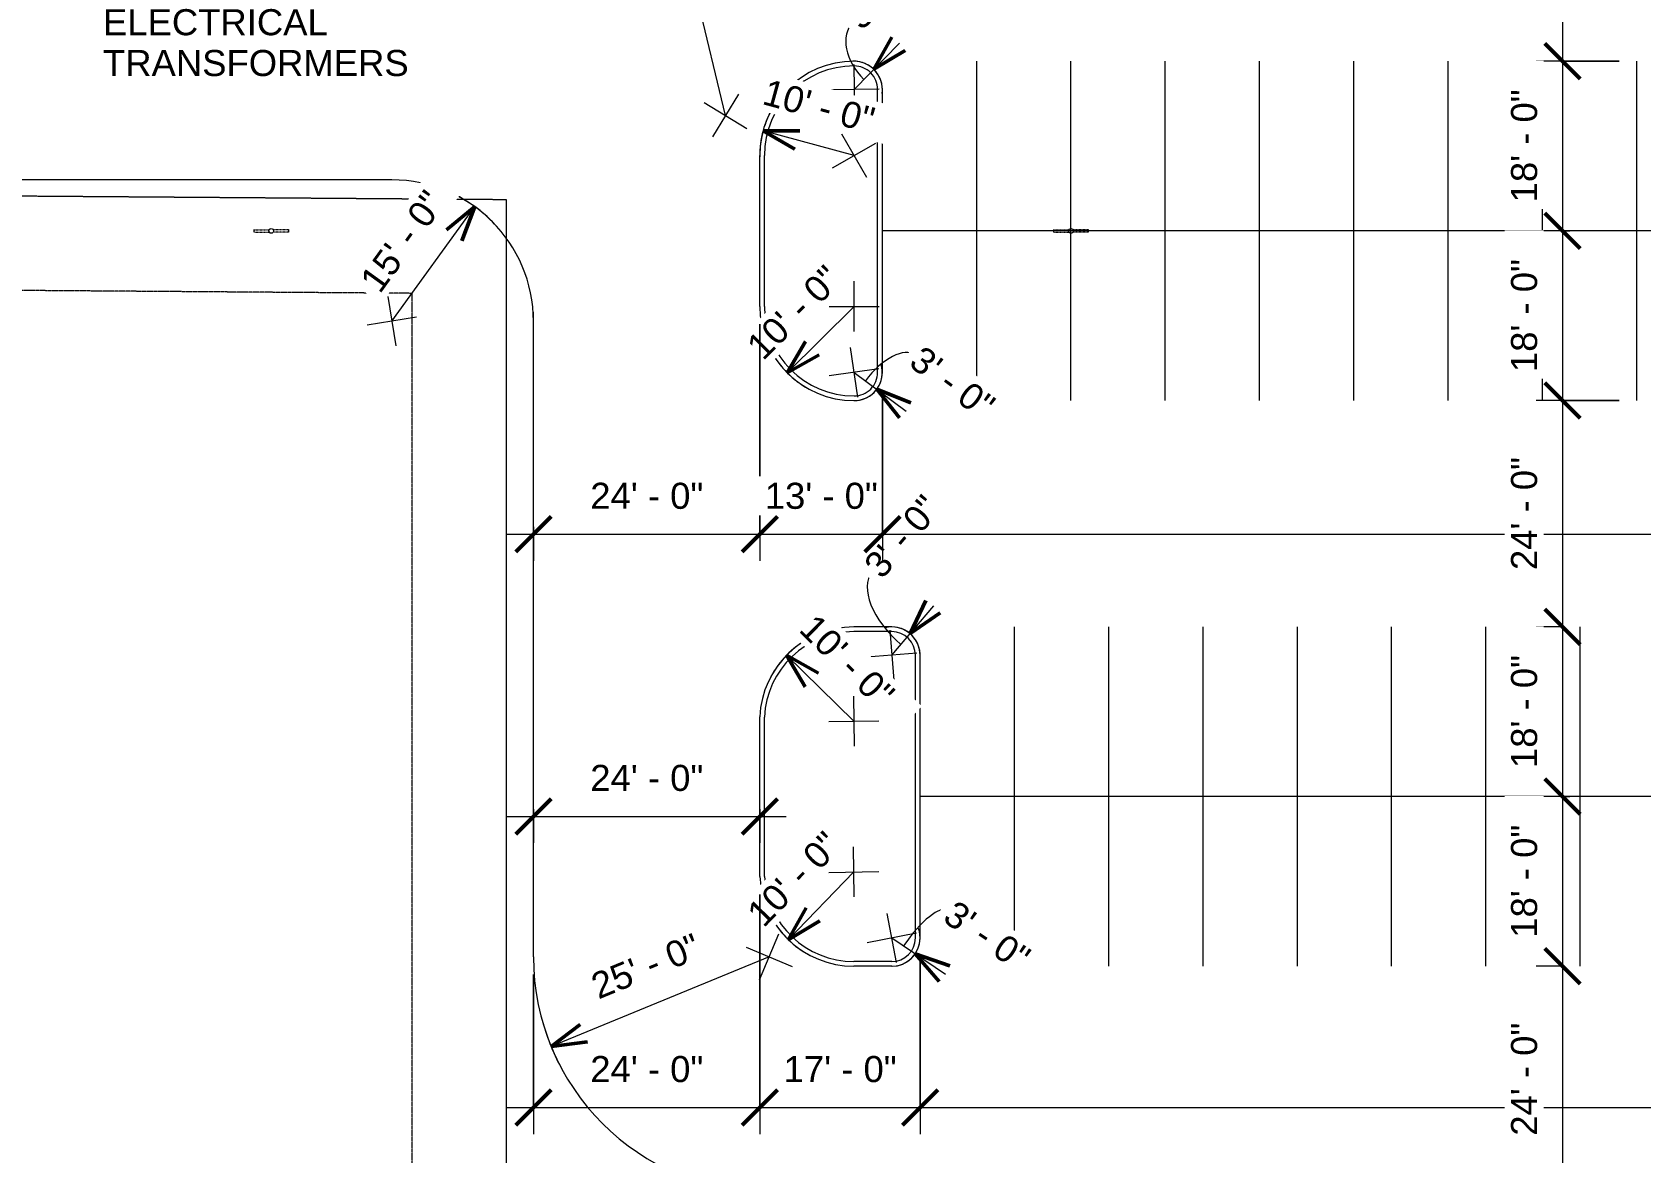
# Model space of a CAD drawing. Header units: inches. Extents: x 1 to 127281, y -26064 to 104775.
# Drawn here: x 22869 to 24916, y -24630 to -23203 of the extents above; entities that cross this region are included whole.
import ezdxf

# ---------------------------------------------------------------- set-up
doc = ezdxf.new("R2010")
doc.units = ezdxf.units.IN
doc.header["$MEASUREMENT"] = 0
for name, pattern in [('Center 1_4_', [0.53125, 0.25, -0.09375, 0.09375, -0.09375]), ('Dash', [0.25, 0.125, -0.125]), ('Hidden', [0.28125, 0.1875, -0.09375])]:
    doc.linetypes.add(name, pattern=pattern)
for name, color, linetype, lineweight in [('A-ANNO-DIMS', 211, 'Continuous', 9), ('A-ANNO-DIMS-360', 211, 'Continuous', 9), ('A-PROP-SBCK', 71, 'Hidden', 15), ('E-LITE-EQPM', 33, 'Continuous', 9), ('E-LITE-EQPM-HDLN', 30, 'Dash', 9), ('EOP-PR', 4, 'Continuous', 9), ('G-ANNO-TEXT', 231, 'Continuous', 9), ('PAINT', 190, 'Continuous', 9), ('PROP', 3, 'Center 1_4_', 9)]:
    doc.layers.add(name, color=color, linetype=linetype, lineweight=lineweight)
doc.styles.add('Arial_1', font='arial.ttf', dxfattribs={"height": 33.194237})
doc.styles.add('Arial_2', font='arial.ttf', dxfattribs={"height": 44.258982})
doc.dimstyles.new('Arrow_-_3_32__Arial', dxfattribs={"dimscale": 12, "dimtxt": 33.75, "dimasz": 3.75, "dimexe": 2.8125, "dimexo": 0, "dimgap": 1.875, "dimtad": 1, "dimjust": 3, "dimdec": 5, "dimrnd": 0.03125, "dimzin": 1, "dimdsep": 46, "dimlunit": 4, "dimtxsty": 'Arial_1', "dimblk1": 'OPEN30', "dimblk2": 'OPEN30', "dimsah": 1, "dimcen": 0.09, "dimazin": 0, "dimtfac": 1, "dimtdec": 4, "dimtix": 1, "dimtmove": 0, "dimatfit": 2, "dimfxl": 1, "dimtvp": 1, "dimtfill": 1, "dimfrac": 2, "dimtolj": 1, "dimtzin": 0, "dimarcsym": 2})
doc.dimstyles.new('Arrow_-_3_32__Arial_1', dxfattribs={"dimscale": 12, "dimtxt": 33.75, "dimasz": 3.75, "dimexe": 2.8125, "dimexo": 0, "dimgap": 1.875, "dimtad": 1, "dimjust": 3, "dimdec": 5, "dimrnd": 0.03125, "dimzin": 1, "dimdsep": 46, "dimlunit": 4, "dimtxsty": 'Arial_1', "dimblk1": 'OPEN30', "dimblk2": 'OPEN30', "dimsah": 1, "dimcen": 0.09, "dimazin": 0, "dimtfac": 1, "dimtdec": 4, "dimtix": 1, "dimtmove": 0, "dimatfit": 2, "dimfxl": 1, "dimtvp": 1, "dimtfill": 1, "dimfrac": 2, "dimtolj": 1, "dimtzin": 0, "dimarcsym": 2})
doc.dimstyles.new('Linear_-_3_32__Arial_1', dxfattribs={"dimscale": 12, "dimtxt": 33.75, "dimasz": 3.75, "dimexe": 2.8125, "dimexo": 1.875, "dimgap": 1.875, "dimtad": 1, "dimrnd": 0.25, "dimzin": 1, "dimdsep": 46, "dimlunit": 4, "dimtxsty": 'Arial_1', "dimblk1": 'OBLIQUE', "dimblk2": 'OBLIQUE', "dimsah": 1, "dimcen": 0.09, "dimdle": 2.8125, "dimazin": 0, "dimtfac": 1, "dimtdec": 4, "dimtix": 1, "dimtmove": 0, "dimatfit": 3, "dimfxl": 1, "dimtvp": 1, "dimtfill": 1, "dimfrac": 2, "dimtolj": 1, "dimtzin": 0, "dimarcsym": 2})

# ---------------------------------------------------------------- blocks, each defined once
blk = doc.blocks.new('Lighting-Street_Cooper_Navion-Lumark_4-6-LED-Squares - The Caretaker LED-964008-Site Plan - Phase 1')
at = {"layer": 'E-LITE-EQPM'}
blk.add_line((-1.7, -10.7), (1.6, -10.7), dxfattribs=at)
blk.add_circle((0, -32.4), 3, dxfattribs=at)
at = {"layer": 'E-LITE-EQPM-HDLN'}
for p, q in [((-1.5, -10.7), (-1.5, -29.9)), ((1.5, -10.7), (1.5, -29.9))]:
    blk.add_line(p, q, dxfattribs=at)
blk = doc.blocks.new('DIMBLOCK11-Site Plan - Phase 1')
at = {"layer": 'A-ANNO-DIMS-360'}
for p, q in [((23919.1, -23667.6), (23909.9, -23604.6)), ((23946, -23631.5), (23883, -23640.7)), ((23914.5, -23636.1), (23980.7, -23685.4))]:
    blk.add_line(p, q, dxfattribs=at)
at = {"layer": 'A-ANNO-DIMS-360', "lineweight": 50}
for q in [(23986.7, -23674.8), (23972.3, -23694.1)]:
    blk.add_line((23943.4, -23657.6), q, dxfattribs=at)
at = {"layer": 'A-ANNO-DIMS-360'}
blk.add_arc((23914.5, -23636.1), 36, 269.5831, 17.0127, dxfattribs=at)
blk.add_ellipse((23953.9, -23665.4), major_axis=(38.3, 51.3), ratio=0.486651, start_param=0, end_param=1.570796, dxfattribs=at)
at = {"layer": 'A-ANNO-DIMS-360', "color": 0, "insert": (24002.4, -23600.4), "char_height": 33.19, "width": 141.438, "attachment_point": 1, "rotation": 323.2979, "line_spacing_factor": 0.938532, "style": 'Arial_1', "bg_fill": 3, "box_fill_scale": 1.25, "bg_fill_color": 0, "bg_fill_transparency": 0}
blk.add_mtext('3\' - 0"', dxfattribs=at)
blk = doc.blocks.new('_Open30')
at = {"color": 0, "linetype": 'ByBlock', "lineweight": -2}
for p, q in [((-1, 0.268), (0, 0)), ((0, 0), (-1, -0.268)), ((0, 0), (-1, 0))]:
    blk.add_line(p, q, dxfattribs=at)
blk = doc.blocks.new('DIMBLOCK12-Site Plan - Phase 1')
at = {"layer": 'A-ANNO-DIMS-360'}
for p, q in [((23914.5, -23583.9), (23914.5, -23520.2)), ((23914.5, -23552.1), (23829.6, -23636.9)), ((23882.7, -23552.1), (23946.3, -23552.1))]:
    blk.add_line(p, q, dxfattribs=at)
at = {"layer": 'A-ANNO-DIMS-360', "lineweight": 50}
for q in [(23852.9, -23596.6), (23870, -23613.6)]:
    blk.add_line((23829.6, -23636.9), q, dxfattribs=at)
at = {"layer": 'A-ANNO-DIMS-360'}
blk.add_arc((23914.5, -23552.1), 120, 208.8694, 241.0983, dxfattribs=at)
at = {"layer": 'A-ANNO-DIMS-360', "color": 0, "insert": (23775.1, -23598.8), "char_height": 33.19, "width": 171.969, "attachment_point": 1, "rotation": 44.9839, "line_spacing_factor": 0.938532, "style": 'Arial_1', "bg_fill": 3, "box_fill_scale": 1.25, "bg_fill_color": 0, "bg_fill_transparency": 0}
blk.add_mtext('10\' - 0"', dxfattribs=at)
blk = doc.blocks.new('DIMBLOCK13-Site Plan - Phase 1')
at = {"layer": 'A-ANNO-DIMS-360', "lineweight": 50}
for q in [(23962.4, -23209.6), (23979.7, -23226.5)]:
    blk.add_line((23939.6, -23250.3), q, dxfattribs=at)
at = {"layer": 'A-ANNO-DIMS-360'}
for p, q in [((23914.5, -23276.1), (23972.2, -23216.9)), ((23914.1, -23244.3), (23914.9, -23307.9)), ((23946.3, -23275.7), (23882.7, -23276.5))]:
    blk.add_line(p, q, dxfattribs=at)
blk.add_arc((23914.5, -23276.1), 36, 352.0235, 99.453, dxfattribs=at)
blk.add_ellipse((23956.3, -23233.2), major_axis=(-43.5, 42.4), ratio=0.689507, start_param=0, end_param=1.570796, dxfattribs=at)
at = {"layer": 'A-ANNO-DIMS-360', "color": 0, "insert": (23900.6, -23178.9), "char_height": 33.19, "width": 141.438, "attachment_point": 1, "rotation": 45.7382, "line_spacing_factor": 0.938532, "style": 'Arial_1', "bg_fill": 3, "box_fill_scale": 1.25, "bg_fill_color": 0, "bg_fill_transparency": 0}
blk.add_mtext('3\' - 0"', dxfattribs=at)
blk = doc.blocks.new('DIMBLOCK14-Site Plan - Phase 1')
at = {"layer": 'A-ANNO-DIMS-360'}
for p, q in [((23914.5, -23360.1), (23798.7, -23328.5)), ((23898.7, -23332.4), (23930.3, -23387.7)), ((23886.9, -23375.9), (23942.1, -23344.3))]:
    blk.add_line(p, q, dxfattribs=at)
at = {"layer": 'A-ANNO-DIMS-360', "lineweight": 50}
for q in [(23845.3, -23328.7), (23839, -23352)]:
    blk.add_line((23798.7, -23328.5), q, dxfattribs=at)
at = {"layer": 'A-ANNO-DIMS-360'}
blk.add_arc((23914.5, -23360.1), 120, 148.6239, 180.8527, dxfattribs=at)
at = {"layer": 'A-ANNO-DIMS-360', "color": 0, "insert": (23804.8, -23262.2), "char_height": 33.19, "width": 171.969, "attachment_point": 1, "rotation": 344.7383, "line_spacing_factor": 0.938532, "style": 'Arial_1', "bg_fill": 3, "box_fill_scale": 1.25, "bg_fill_color": 0, "bg_fill_transparency": 0}
blk.add_mtext('10\' - 0"', dxfattribs=at)
blk = doc.blocks.new('DIMBLOCK15-Site Plan - Phase 1')
at = {"layer": 'A-ANNO-DIMS-360', "lineweight": 50}
for q in [(24005.7, -23926.5), (24024.1, -23942.1)]:
    blk.add_line((23985.8, -23968.6), q, dxfattribs=at)
at = {"layer": 'A-ANNO-DIMS-360'}
for p, q in [((23962.5, -23996.1), (24015.9, -23933.1)), ((23959.9, -23964.4), (23965.1, -24027.8)), ((23994.2, -23993.5), (23930.8, -23998.7))]:
    blk.add_line(p, q, dxfattribs=at)
blk.add_arc((23962.5, -23996.1), 36, 356.0191, 103.4487, dxfattribs=at)
blk.add_ellipse((24004.4, -23946.6), major_axis=(-66.6, 56.4), ratio=0.537061, start_param=0, end_param=1.570796, dxfattribs=at)
at = {"layer": 'A-ANNO-DIMS-360', "color": 0, "insert": (23924.8, -23879.1), "char_height": 33.19, "width": 141.438, "attachment_point": 1, "rotation": 49.7339, "line_spacing_factor": 0.938532, "style": 'Arial_1', "bg_fill": 3, "box_fill_scale": 1.25, "bg_fill_color": 0, "bg_fill_transparency": 0}
blk.add_mtext('3\' - 0"', dxfattribs=at)
blk = doc.blocks.new('DIMBLOCK16-Site Plan - Phase 1')
at = {"layer": 'A-ANNO-DIMS-360'}
for p, q in [((23914.4, -24080.1), (23828.6, -23996.2)), ((23914, -24048.3), (23914.8, -24111.9)), ((23882.6, -24080.5), (23946.2, -24079.7))]:
    blk.add_line(p, q, dxfattribs=at)
at = {"layer": 'A-ANNO-DIMS-360', "lineweight": 50}
for q in [(23869.2, -24019.1), (23852.3, -24036.3)]:
    blk.add_line((23828.6, -23996.2), q, dxfattribs=at)
at = {"layer": 'A-ANNO-DIMS-360'}
blk.add_arc((23914.4, -24080.1), 120, 119.5557, 151.7846, dxfattribs=at)
at = {"layer": 'A-ANNO-DIMS-360', "color": 0, "insert": (23866, -23941.2), "char_height": 33.19, "width": 171.969, "attachment_point": 1, "rotation": 315.6702, "line_spacing_factor": 0.938532, "style": 'Arial_1', "bg_fill": 3, "box_fill_scale": 1.25, "bg_fill_color": 0, "bg_fill_transparency": 0}
blk.add_mtext('10\' - 0"', dxfattribs=at)
blk = doc.blocks.new('DIMBLOCK17-Site Plan - Phase 1')
at = {"layer": 'A-ANNO-DIMS-360'}
for p, q in [((23914.8, -24303.8), (23913.9, -24240.2)), ((23914.4, -24272), (23830.8, -24358.2)), ((23882.6, -24272.5), (23946.2, -24271.6))]:
    blk.add_line(p, q, dxfattribs=at)
at = {"layer": 'A-ANNO-DIMS-360', "lineweight": 50}
for q in [(23853.5, -24317.5), (23870.8, -24334.3)]:
    blk.add_line((23830.8, -24358.2), q, dxfattribs=at)
at = {"layer": 'A-ANNO-DIMS-360'}
blk.add_arc((23914.4, -24272), 120, 209.7517, 241.9806, dxfattribs=at)
at = {"layer": 'A-ANNO-DIMS-360', "color": 0, "insert": (23775.6, -24320.9), "char_height": 33.19, "width": 171.969, "attachment_point": 1, "rotation": 45.8662, "line_spacing_factor": 0.938532, "style": 'Arial_1', "bg_fill": 3, "box_fill_scale": 1.25, "bg_fill_color": 0, "bg_fill_transparency": 0}
blk.add_mtext('10\' - 0"', dxfattribs=at)
blk = doc.blocks.new('DIMBLOCK18-Site Plan - Phase 1')
at = {"layer": 'A-ANNO-DIMS-360'}
for p, q in [((23968.6, -24387.3), (23956.5, -24324.8)), ((23993.8, -24350), (23931.3, -24362.1)), ((23962.5, -24356), (24030.9, -24402.3))]:
    blk.add_line(p, q, dxfattribs=at)
at = {"layer": 'A-ANNO-DIMS-360', "lineweight": 50}
for q in [(24036.4, -24391.4), (24022.9, -24411.4)]:
    blk.add_line((23992.3, -24376.2), q, dxfattribs=at)
at = {"layer": 'A-ANNO-DIMS-360'}
blk.add_arc((23962.5, -24356), 36, 272.2235, 19.6531, dxfattribs=at)
blk.add_ellipse((23995.7, -24378.5), major_axis=(39, 57.7), ratio=0.316105, start_param=0, end_param=1.570796, dxfattribs=at)
at = {"layer": 'A-ANNO-DIMS-360', "color": 0, "insert": (24044.3, -24306.5), "char_height": 33.19, "width": 141.438, "attachment_point": 1, "rotation": 325.9383, "line_spacing_factor": 0.938532, "style": 'Arial_1', "bg_fill": 3, "box_fill_scale": 1.25, "bg_fill_color": 0, "bg_fill_transparency": 0}
blk.add_mtext('3\' - 0"', dxfattribs=at)
blk = doc.blocks.new('DIMBLOCK19-Site Plan - Phase 1')
at = {"layer": 'A-ANNO-DIMS-360'}
for p, q in [((23794.5, -23574.6), (23794.5, -23875.9)), ((23794.5, -23842.2), (23794.5, -23574.6)), ((23472.8, -23842.2), (23794.5, -23842.2)), ((23506.5, -23832.8), (23506.5, -23875.9)), ((23506.5, -23842.2), (23506.5, -23832.8))]:
    blk.add_line(p, q, dxfattribs=at)
at = {"layer": 'A-ANNO-DIMS-360', "lineweight": 50}
for p, q in [((23506.5, -23842.2), (23529, -23819.7)), ((23794.5, -23842.2), (23817, -23819.7)), ((23506.5, -23842.2), (23484, -23864.7)), ((23794.5, -23842.2), (23772, -23864.7))]:
    blk.add_line(p, q, dxfattribs=at)
at = {"layer": 'A-ANNO-DIMS-360', "color": 0, "insert": (23578.9, -23776.6), "char_height": 33.19, "width": 171.969, "attachment_point": 1, "line_spacing_factor": 0.938532, "style": 'Arial_1', "bg_fill": 3, "box_fill_scale": 1.25, "bg_fill_color": 0, "bg_fill_transparency": 0}
blk.add_mtext('24\' - 0"', dxfattribs=at)
blk = doc.blocks.new('_Oblique')
at = {"color": 0, "linetype": 'ByBlock', "lineweight": -2}
blk.add_line((-0.5, -0.5), (0.5, 0.5), dxfattribs=at)
blk = doc.blocks.new('DIMBLOCK20-Site Plan - Phase 1')
at = {"layer": 'A-ANNO-DIMS-360'}
for p, q in [((23794.5, -23574.6), (23794.5, -23875.9)), ((23794.5, -23842.2), (23794.5, -23574.6)), ((23950.5, -23658.6), (23950.5, -23875.9)), ((23950.5, -23842.2), (23950.5, -23658.6)), ((23794.5, -23842.2), (23950.5, -23842.2))]:
    blk.add_line(p, q, dxfattribs=at)
at = {"layer": 'A-ANNO-DIMS-360', "lineweight": 50}
for p, q in [((23794.5, -23842.2), (23817, -23819.7)), ((23950.5, -23842.2), (23973, -23819.7)), ((23794.5, -23842.2), (23772, -23864.7)), ((23950.5, -23842.2), (23928, -23864.7))]:
    blk.add_line(p, q, dxfattribs=at)
at = {"layer": 'A-ANNO-DIMS-360', "color": 0, "insert": (23800.9, -23776.6), "char_height": 33.19, "width": 171.969, "attachment_point": 1, "line_spacing_factor": 0.938532, "style": 'Arial_1', "bg_fill": 3, "box_fill_scale": 1.25, "bg_fill_color": 0, "bg_fill_transparency": 0}
blk.add_mtext('13\' - 0"', dxfattribs=at)
blk = doc.blocks.new('DIMBLOCK21-Site Plan - Phase 1')
at = {"layer": 'A-ANNO-DIMS-360'}
for p, q in [((23950.5, -23658.6), (23950.5, -23875.9)), ((23950.5, -23842.2), (23950.5, -23658.6)), ((26182.5, -23658.6), (26182.5, -23875.9)), ((26182.5, -23842.2), (26182.5, -23658.6)), ((23950.5, -23842.2), (26182.5, -23842.2))]:
    blk.add_line(p, q, dxfattribs=at)
at = {"layer": 'A-ANNO-DIMS-360', "lineweight": 50}
for p, q in [((23950.5, -23842.2), (23973, -23819.7)), ((26182.5, -23842.2), (26205, -23819.7)), ((23950.5, -23842.2), (23928, -23864.7)), ((26182.5, -23842.2), (26160, -23864.7))]:
    blk.add_line(p, q, dxfattribs=at)
at = {"layer": 'A-ANNO-DIMS-360', "color": 0, "insert": (24982.1, -23776.6), "char_height": 33.19, "width": 202.5, "attachment_point": 1, "line_spacing_factor": 0.938532, "style": 'Arial_1', "bg_fill": 3, "box_fill_scale": 1.25, "bg_fill_color": 0, "bg_fill_transparency": 0}
blk.add_mtext('186\' - 0"', dxfattribs=at)
blk = doc.blocks.new('DIMBLOCK24-Site Plan - Phase 1')
at = {"layer": 'A-ANNO-DIMS-360'}
for p, q in [((23794.5, -24300.5), (23794.5, -24605.6)), ((23794.5, -24571.9), (23794.5, -24300.5)), ((23506.5, -24402.6), (23506.5, -24605.6)), ((23506.5, -24571.9), (23506.5, -24402.6)), ((23472.8, -24571.9), (23794.5, -24571.9))]:
    blk.add_line(p, q, dxfattribs=at)
at = {"layer": 'A-ANNO-DIMS-360', "lineweight": 50}
for p, q in [((23506.5, -24571.9), (23529, -24549.4)), ((23794.5, -24571.9), (23817, -24549.4)), ((23506.5, -24571.9), (23484, -24594.4)), ((23794.5, -24571.9), (23772, -24594.4))]:
    blk.add_line(p, q, dxfattribs=at)
at = {"layer": 'A-ANNO-DIMS-360', "color": 0, "insert": (23578.9, -24506.3), "char_height": 33.19, "width": 171.969, "attachment_point": 1, "line_spacing_factor": 0.938532, "style": 'Arial_1', "bg_fill": 3, "box_fill_scale": 1.25, "bg_fill_color": 0, "bg_fill_transparency": 0}
blk.add_mtext('24\' - 0"', dxfattribs=at)
blk = doc.blocks.new('DIMBLOCK25-Site Plan - Phase 1')
at = {"layer": 'A-ANNO-DIMS-360'}
for p, q in [((23794.5, -24300.5), (23794.5, -24605.6)), ((23794.5, -24571.9), (23794.5, -24300.5)), ((23998.5, -24378.6), (23998.5, -24605.6)), ((23998.5, -24571.9), (23998.5, -24378.6)), ((23794.5, -24571.9), (23998.5, -24571.9))]:
    blk.add_line(p, q, dxfattribs=at)
at = {"layer": 'A-ANNO-DIMS-360', "lineweight": 50}
for p, q in [((23794.5, -24571.9), (23817, -24549.4)), ((23998.5, -24571.9), (24021, -24549.4)), ((23794.5, -24571.9), (23772, -24594.4)), ((23998.5, -24571.9), (23976, -24594.4))]:
    blk.add_line(p, q, dxfattribs=at)
at = {"layer": 'A-ANNO-DIMS-360', "color": 0, "insert": (23824.9, -24506.3), "char_height": 33.19, "width": 171.969, "attachment_point": 1, "line_spacing_factor": 0.938532, "style": 'Arial_1', "bg_fill": 3, "box_fill_scale": 1.25, "bg_fill_color": 0, "bg_fill_transparency": 0}
blk.add_mtext('17\' - 0"', dxfattribs=at)
blk = doc.blocks.new('DIMBLOCK26-Site Plan - Phase 1')
at = {"layer": 'A-ANNO-DIMS-360'}
for p, q in [((23998.5, -24378.6), (23998.5, -24605.6)), ((23998.5, -24571.9), (23998.5, -24378.6)), ((26170.5, -24378.6), (26170.5, -24605.6)), ((26170.5, -24571.9), (26170.5, -24378.6)), ((23998.5, -24571.9), (26170.5, -24571.9))]:
    blk.add_line(p, q, dxfattribs=at)
at = {"layer": 'A-ANNO-DIMS-360', "lineweight": 50}
for p, q in [((23998.5, -24571.9), (24021, -24549.4)), ((26170.5, -24571.9), (26193, -24549.4)), ((23998.5, -24571.9), (23976, -24594.4)), ((26170.5, -24571.9), (26148, -24594.4))]:
    blk.add_line(p, q, dxfattribs=at)
at = {"layer": 'A-ANNO-DIMS-360', "color": 0, "insert": (25000.1, -24506.3), "char_height": 33.19, "width": 202.5, "attachment_point": 1, "line_spacing_factor": 0.938532, "style": 'Arial_1', "bg_fill": 3, "box_fill_scale": 1.25, "bg_fill_color": 0, "bg_fill_transparency": 0}
blk.add_mtext('181\' - 0"', dxfattribs=at)
blk = doc.blocks.new('DIMBLOCK29-Site Plan - Phase 1')
at = {"layer": 'A-ANNO-DIMS-360', "lineweight": 50}
for p, q in [((23506.5, -24201.3), (23529, -24178.8)), ((23794.5, -24201.3), (23817, -24178.8)), ((23506.5, -24201.3), (23484, -24223.8)), ((23794.5, -24201.3), (23772, -24223.8))]:
    blk.add_line(p, q, dxfattribs=at)
at = {"layer": 'A-ANNO-DIMS-360'}
for p, q in [((23506.5, -24192), (23506.5, -24235)), ((23506.5, -24201.3), (23506.5, -24192)), ((23794.5, -24192), (23794.5, -24235)), ((23794.5, -24201.3), (23794.5, -24192)), ((23472.8, -24201.3), (23828.3, -24201.3))]:
    blk.add_line(p, q, dxfattribs=at)
at = {"layer": 'A-ANNO-DIMS-360', "color": 0, "insert": (23578.9, -24135.7), "char_height": 33.19, "width": 171.969, "attachment_point": 1, "line_spacing_factor": 0.938532, "style": 'Arial_1', "bg_fill": 3, "box_fill_scale": 1.25, "bg_fill_color": 0, "bg_fill_transparency": 0}
blk.add_mtext('24\' - 0"', dxfattribs=at)
blk = doc.blocks.new('DIMBLOCK38-Site Plan - Phase 1')
at = {"layer": 'A-ANNO-DIMS-360'}
for p, q in [((23794.3, -24409.4), (23818.8, -24350.7)), ((23777.1, -24367.8), (23835.9, -24392.3)), ((23806.5, -24380.1), (23529.1, -24494.3))]:
    blk.add_line(p, q, dxfattribs=at)
at = {"layer": 'A-ANNO-DIMS-360', "lineweight": 50}
for q in [(23566.1, -24466), (23575.3, -24488.3)]:
    blk.add_line((23529.1, -24494.3), q, dxfattribs=at)
at = {"layer": 'A-ANNO-DIMS-360'}
blk.add_arc((23806.5, -24380.1), 300, 195.9299, 208.8215, dxfattribs=at)
at = {"layer": 'A-ANNO-DIMS-360', "color": 0, "insert": (23576.6, -24403.8), "char_height": 33.19, "width": 171.969, "attachment_point": 1, "rotation": 22.3757, "line_spacing_factor": 0.938532, "style": 'Arial_1', "bg_fill": 3, "box_fill_scale": 1.25, "bg_fill_color": 0, "bg_fill_transparency": 0}
blk.add_mtext('25\' - 0"', dxfattribs=at)
blk = doc.blocks.new('DIMBLOCK42-Site Plan - Phase 1')
at = {"layer": 'A-ANNO-DIMS-360'}
for p, q in [((24816, -22858.3), (24816, -23240.1)), ((24825.3, -22892.1), (24782.3, -22892.1)), ((24816, -22892.1), (24825.3, -22892.1)), ((24888, -23240.1), (24782.3, -23240.1)), ((24816, -23240.1), (24888, -23240.1))]:
    blk.add_line(p, q, dxfattribs=at)
at = {"layer": 'A-ANNO-DIMS-360', "lineweight": 50}
for p, q in [((24816, -22892.1), (24793.5, -22869.6)), ((24816, -22892.1), (24838.5, -22914.6)), ((24816, -23240.1), (24793.5, -23217.6)), ((24816, -23240.1), (24838.5, -23262.6))]:
    blk.add_line(p, q, dxfattribs=at)
at = {"layer": 'A-ANNO-DIMS-360', "color": 0, "insert": (24750.4, -23137.7), "char_height": 33.19, "width": 171.969, "attachment_point": 1, "rotation": 90, "line_spacing_factor": 0.938532, "style": 'Arial_1', "bg_fill": 3, "box_fill_scale": 1.25, "bg_fill_color": 0, "bg_fill_transparency": 0}
blk.add_mtext('29\' - 0"', dxfattribs=at)
blk = doc.blocks.new('DIMBLOCK43-Site Plan - Phase 1')
at = {"layer": 'A-ANNO-DIMS-360', "lineweight": 50}
for p, q in [((24816, -23240.1), (24793.5, -23217.6)), ((24816, -23240.1), (24838.5, -23262.6)), ((24816, -23456.1), (24793.5, -23433.6)), ((24816, -23456.1), (24838.5, -23478.6))]:
    blk.add_line(p, q, dxfattribs=at)
at = {"layer": 'A-ANNO-DIMS-360'}
for p, q in [((24888, -23240.1), (24782.3, -23240.1)), ((24816, -23240.1), (24816, -23456.1)), ((24816, -23240.1), (24888, -23240.1)), ((24825.3, -23456.1), (24782.3, -23456.1)), ((24816, -23456.1), (24825.3, -23456.1))]:
    blk.add_line(p, q, dxfattribs=at)
at = {"layer": 'A-ANNO-DIMS-360', "color": 0, "insert": (24750.4, -23419.7), "char_height": 33.19, "width": 171.969, "attachment_point": 1, "rotation": 90, "line_spacing_factor": 0.938532, "style": 'Arial_1', "bg_fill": 3, "box_fill_scale": 1.25, "bg_fill_color": 0, "bg_fill_transparency": 0}
blk.add_mtext('18\' - 0"', dxfattribs=at)
blk = doc.blocks.new('DIMBLOCK44-Site Plan - Phase 1')
at = {"layer": 'A-ANNO-DIMS-360', "lineweight": 50}
for p, q in [((24816, -23456.1), (24793.5, -23433.6)), ((24816, -23456.1), (24838.5, -23478.6)), ((24816, -23672.1), (24793.5, -23649.6)), ((24816, -23672.1), (24838.5, -23694.6))]:
    blk.add_line(p, q, dxfattribs=at)
at = {"layer": 'A-ANNO-DIMS-360'}
for p, q in [((24825.3, -23456.1), (24782.3, -23456.1)), ((24816, -23456.1), (24816, -23672.1)), ((24816, -23456.1), (24825.3, -23456.1)), ((24888, -23672.1), (24782.3, -23672.1)), ((24816, -23672.1), (24888, -23672.1))]:
    blk.add_line(p, q, dxfattribs=at)
at = {"layer": 'A-ANNO-DIMS-360', "color": 0, "insert": (24750.4, -23635.7), "char_height": 33.19, "width": 171.969, "attachment_point": 1, "rotation": 90, "line_spacing_factor": 0.938532, "style": 'Arial_1', "bg_fill": 3, "box_fill_scale": 1.25, "bg_fill_color": 0, "bg_fill_transparency": 0}
blk.add_mtext('18\' - 0"', dxfattribs=at)
blk = doc.blocks.new('DIMBLOCK45-Site Plan - Phase 1')
at = {"layer": 'A-ANNO-DIMS-360', "lineweight": 50}
for p, q in [((24816, -23672.1), (24793.5, -23649.6)), ((24816, -23672.1), (24838.5, -23694.6)), ((24816, -23960.1), (24793.5, -23937.6)), ((24816, -23960.1), (24838.5, -23982.6))]:
    blk.add_line(p, q, dxfattribs=at)
at = {"layer": 'A-ANNO-DIMS-360'}
for p, q in [((24888, -23672.1), (24782.3, -23672.1)), ((24816, -23672.1), (24816, -23960.1)), ((24816, -23672.1), (24888, -23672.1)), ((24816, -23960.1), (24782.3, -23960.1)), ((24816, -23960.1), (24816, -23960.1))]:
    blk.add_line(p, q, dxfattribs=at)
at = {"layer": 'A-ANNO-DIMS-360', "color": 0, "insert": (24750.4, -23887.7), "char_height": 33.19, "width": 171.969, "attachment_point": 1, "rotation": 90, "line_spacing_factor": 0.938532, "style": 'Arial_1', "bg_fill": 3, "box_fill_scale": 1.25, "bg_fill_color": 0, "bg_fill_transparency": 0}
blk.add_mtext('24\' - 0"', dxfattribs=at)
blk = doc.blocks.new('DIMBLOCK46-Site Plan - Phase 1')
at = {"layer": 'A-ANNO-DIMS-360', "lineweight": 50}
for p, q in [((24816, -23960.1), (24793.5, -23937.6)), ((24816, -23960.1), (24838.5, -23982.6)), ((24816, -24176.1), (24793.5, -24153.6)), ((24816, -24176.1), (24838.5, -24198.6))]:
    blk.add_line(p, q, dxfattribs=at)
at = {"layer": 'A-ANNO-DIMS-360'}
for p, q in [((24816, -23960.1), (24782.3, -23960.1)), ((24816, -23960.1), (24816, -24176.1)), ((24816, -23960.1), (24816, -23960.1)), ((24825.3, -24176.1), (24782.3, -24176.1)), ((24816, -24176.1), (24825.3, -24176.1))]:
    blk.add_line(p, q, dxfattribs=at)
at = {"layer": 'A-ANNO-DIMS-360', "color": 0, "insert": (24750.4, -24139.7), "char_height": 33.19, "width": 171.969, "attachment_point": 1, "rotation": 90, "line_spacing_factor": 0.938532, "style": 'Arial_1', "bg_fill": 3, "box_fill_scale": 1.25, "bg_fill_color": 0, "bg_fill_transparency": 0}
blk.add_mtext('18\' - 0"', dxfattribs=at)
blk = doc.blocks.new('DIMBLOCK47-Site Plan - Phase 1')
at = {"layer": 'A-ANNO-DIMS-360', "lineweight": 50}
for p, q in [((24816, -24176.1), (24793.5, -24153.6)), ((24816, -24176.1), (24838.5, -24198.6)), ((24816, -24392.1), (24793.5, -24369.6)), ((24816, -24392.1), (24838.5, -24414.6))]:
    blk.add_line(p, q, dxfattribs=at)
at = {"layer": 'A-ANNO-DIMS-360'}
for p, q in [((24825.3, -24176.1), (24782.3, -24176.1)), ((24816, -24176.1), (24816, -24392.1)), ((24816, -24176.1), (24825.3, -24176.1)), ((24816, -24392.1), (24782.3, -24392.1)), ((24816, -24392.1), (24816, -24392.1))]:
    blk.add_line(p, q, dxfattribs=at)
at = {"layer": 'A-ANNO-DIMS-360', "color": 0, "insert": (24750.4, -24355.7), "char_height": 33.19, "width": 171.969, "attachment_point": 1, "rotation": 90, "line_spacing_factor": 0.938532, "style": 'Arial_1', "bg_fill": 3, "box_fill_scale": 1.25, "bg_fill_color": 0, "bg_fill_transparency": 0}
blk.add_mtext('18\' - 0"', dxfattribs=at)
blk = doc.blocks.new('DIMBLOCK48-Site Plan - Phase 1')
at = {"layer": 'A-ANNO-DIMS-360', "lineweight": 50}
for p, q in [((24816, -24392.1), (24793.5, -24369.6)), ((24816, -24392.1), (24838.5, -24414.6)), ((24816, -24680.1), (24793.5, -24657.6)), ((24816, -24680.1), (24838.5, -24702.6))]:
    blk.add_line(p, q, dxfattribs=at)
at = {"layer": 'A-ANNO-DIMS-360'}
for p, q in [((24816, -24392.1), (24782.3, -24392.1)), ((24816, -24392.1), (24816, -24680.1)), ((24816, -24392.1), (24816, -24392.1)), ((24816, -24680.1), (24782.3, -24680.1)), ((24816, -24680.1), (24816, -24680.1))]:
    blk.add_line(p, q, dxfattribs=at)
at = {"layer": 'A-ANNO-DIMS-360', "color": 0, "insert": (24750.4, -24607.7), "char_height": 33.19, "width": 171.969, "attachment_point": 1, "rotation": 90, "line_spacing_factor": 0.938532, "style": 'Arial_1', "bg_fill": 3, "box_fill_scale": 1.25, "bg_fill_color": 0, "bg_fill_transparency": 0}
blk.add_mtext('24\' - 0"', dxfattribs=at)
blk = doc.blocks.new('DIMBLOCK60-Site Plan - Phase 1')
at = {"layer": 'A-ANNO-DIMS-360', "lineweight": 50}
for q in [(23665.3, -23005.6), (23688.7, -23000)]:
    blk.add_line((23666.4, -22959), q, dxfattribs=at)
at = {"layer": 'A-ANNO-DIMS-360'}
for p, q in [((23751, -23309), (23666.4, -22959)), ((23723.8, -23292.4), (23778.1, -23325.6)), ((23767.6, -23281.8), (23734.4, -23336.1))]:
    blk.add_line(p, q, dxfattribs=at)
blk.add_arc((23751, -23309), 360, 98.2135, 108.9564, dxfattribs=at)
at = {"layer": 'A-ANNO-DIMS-360', "color": 0, "insert": (23755.6, -23049), "char_height": 33.19, "width": 171.969, "attachment_point": 1, "rotation": 283.5849, "line_spacing_factor": 0.938532, "style": 'Arial_1', "bg_fill": 3, "box_fill_scale": 1.25, "bg_fill_color": 0, "bg_fill_transparency": 0}
blk.add_mtext('30\' - 0"', dxfattribs=at)
blk = doc.blocks.new('DIMBLOCK84-Site Plan - Phase 1')
at = {"layer": 'A-ANNO-DIMS-360'}
for p, q in [((23326.5, -23571.1), (23431.9, -23425.1)), ((23321.4, -23539.7), (23331.6, -23602.5)), ((23357.9, -23566), (23295.1, -23576.2))]:
    blk.add_line(p, q, dxfattribs=at)
at = {"layer": 'A-ANNO-DIMS-360', "lineweight": 50}
for q in [(23395.8, -23454.6), (23415.3, -23468.7)]:
    blk.add_line((23431.9, -23425.1), q, dxfattribs=at)
at = {"layer": 'A-ANNO-DIMS-360'}
blk.add_arc((23326.5, -23571.1), 180, 43.4314, 64.9173, dxfattribs=at)
at = {"layer": 'A-ANNO-DIMS-360', "color": 0, "insert": (23284.1, -23517.8), "char_height": 33.19, "width": 171.969, "attachment_point": 1, "rotation": 54.1743, "line_spacing_factor": 0.938532, "style": 'Arial_1', "bg_fill": 3, "box_fill_scale": 1.25, "bg_fill_color": 0, "bg_fill_transparency": 0}
blk.add_mtext('15\' - 0"', dxfattribs=at)

msp = doc.modelspace()

# ---------------------------------------------------------------- linework, layer by layer
at = {"layer": 'A-PROP-SBCK'}
for p, q in [((23472.145187, -23416.400504), (21404.235225, -23401.253705)), ((23472.445329, -25611.648627), (23472.145187, -23416.400504))]:
    msp.add_line(p, q, dxfattribs=at)
at = {"layer": 'EOP-PR'}
for p, q in [((23944.515225, -23636.067479), (23944.515225, -23276.067479)), ((23950.515225, -23636.067479), (23950.515225, -23276.067479)), ((23794.515752, -23552.067479), (23794.515752, -23360.067479)), ((23800.515752, -23552.067479), (23800.515752, -23360.067479)), ((23326.51184, -23391.085554), (20912.235225, -23391.085554)), ((23506.515752, -24380.108496), (23506.515752, -23559.460554)), ((23962.515665, -23966.102725), (23914.396835, -23966.102021)), ((23962.515752, -23960.102725), (23914.396922, -23960.102021)), ((23992.515225, -24356.055187), (23992.515225, -23996.102725)), ((23998.515225, -24356.055187), (23998.515225, -23996.102725)), ((23794.515752, -24277.968887), (23794.515752, -24074.723704)), ((23800.515752, -24277.818492), (23800.515752, -24074.859955)), ((23962.515665, -24386.032232), (23914.370517, -24386.032937)), ((23962.515752, -24392.032232), (23914.370605, -24392.032937))]:
    msp.add_line(p, q, dxfattribs=at)
for centre, radius, start, end in [((23914.515752, -23360.067479), 120, 90, 180), ((23914.515752, -23360.067479), 114, 90.000359496, 180), ((23914.515225, -23276.067479), 30, 0, 90.000359496), ((23914.515225, -23276.067479), 36, 0, 89.999161175), ((23326.51184, -23571.085554), 180, 0, 90), ((23914.515752, -23552.067479), 120, 180, 269.999640504), ((23914.515752, -23552.067479), 114, 180, 269.999640504), ((23914.515225, -23636.067479), 36, 269.999640504, 0), ((23914.515225, -23636.067479), 30, 269.999640504, 0), ((23914.395166, -24080.102021), 120, 89.999161176, 177.431182255), ((23914.395166, -24080.102021), 114, 89.999161176, 177.364436983), ((23962.515225, -23996.102725), 30, 0, 89.999161176), ((23962.515225, -23996.102725), 36, 0, 89.999161176), ((23914.368848, -24272.032937), 120, 182.835364349, 270.000838824), ((23914.368848, -24272.032937), 114, 182.909038069, 270.000838824), ((23962.515225, -24356.032232), 30, 270.000838824, 0), ((23962.515225, -24356.032232), 36, 270.000838824, 0), ((23806.51575, -24380.067479), 300, 180.007833672, 270)]:
    msp.add_arc(centre, radius, start, end, dxfattribs=at)
at = {"layer": 'PAINT'}
for p, q in [((24070.515225, -23672.067479), (24070.515225, -23240.067479)), ((24190.515225, -23672.067479), (24190.515225, -23240.067479)), ((24310.515225, -23672.067479), (24310.515225, -23240.067479)), ((24430.515225, -23672.067479), (24430.515225, -23240.067479)), ((24550.515225, -23672.067479), (24550.515225, -23240.067479)), ((24670.515225, -23672.067479), (24670.515225, -23240.067479)), ((24790.515225, -23672.067479), (24790.515225, -23240.067479)), ((24910.515225, -23672.067479), (24910.515225, -23240.067479)), ((24168.351286, -23456.067479), (23950.515225, -23456.067479)), ((24212.225659, -23456.067479), (24168.804791, -23456.067479)), ((25488.351286, -23456.067479), (24212.679165, -23456.067479)), ((24118.515225, -24392.067479), (24118.515225, -23960.067479)), ((24238.515225, -24392.067479), (24238.515225, -23960.067479)), ((24358.515225, -24392.067479), (24358.515225, -23960.067479)), ((24478.515225, -24392.067479), (24478.515225, -23960.067479)), ((24598.515225, -24392.067479), (24598.515225, -23960.067479)), ((24718.515225, -24392.067479), (24718.515225, -23960.067479)), ((24838.515225, -24392.067479), (24838.515225, -23960.067479)), ((26170.515225, -24176.067479), (23998.515225, -24176.067479))]:
    msp.add_line(p, q, dxfattribs=at)
at = {"layer": 'PROP'}
for p, q in [((23352.161473, -23535.52488), (20984.235225, -23518.180554)), ((23352.460784, -25724.692953), (23352.161473, -23535.52488))]:
    msp.add_line(p, q, dxfattribs=at)

# ---------------------------------------------------------------- block references
at = {"layer": 'E-LITE-EQPM'}
for p, rotation in [((23140.524105, -23456.019706), 90.00000000000617), ((23205.402441, -23456.115252), 270.0000000000021), ((24158.076057, -23456.019706), 90.00000000000617), ((24222.954393, -23456.115252), 270.0000000000021)]:
    msp.add_blockref('Lighting-Street_Cooper_Navion-Lumark_4-6-LED-Squares - The Caretaker LED-964008-Site Plan - Phase 1', p, dxfattribs=dict(at, rotation=rotation))

# ---------------------------------------------------------------- texts
at = {"layer": 'G-ANNO-TEXT', "color": 145, "insert": (22958.860643, -23173.794287), "char_height": 33.19423653, "width": 462.105, "attachment_point": 1, "line_spacing_factor": 0.938532, "style": 'Arial_1', "bg_fill": 3, "box_fill_scale": 1.25, "bg_fill_color": 0, "bg_fill_transparency": 0}
msp.add_mtext('ELECTRICAL\\PTRANSFORMERS', dxfattribs=at)
at = {"layer": 'G-ANNO-TEXT', "color": 7, "insert": (21289.518316, -24351.309967), "char_height": 44.25898204, "width": 1594.95753109, "attachment_point": 1, "line_spacing_factor": 0.938532, "style": 'Arial_2', "bg_fill": 3, "box_fill_scale": 1.25, "bg_fill_color": 0, "bg_fill_transparency": 0}
msp.add_mtext('(6) ACCESSIBLE STALLS TOTAL WITH (1) VAN', dxfattribs=at)

# ---------------------------------------------------------------- next in the draw order: texts
at = {"layer": 'G-ANNO-TEXT', "color": 7, "insert": (21289.518316, -24420.540737), "char_height": 44.25898204, "width": 1733.04555504, "attachment_point": 1, "line_spacing_factor": 0.938532, "style": 'Arial_2', "bg_fill": 3, "box_fill_scale": 1.25, "bg_fill_color": 0, "bg_fill_transparency": 0}
msp.add_mtext('ACCESSIBLE SPACE - (4) AND (1-VAN) REQUIRED', dxfattribs=at)

# ---------------------------------------------------------------- next in the draw order: dimensions: what is measured, and where the dimension line sits
at = {"layer": 'A-ANNO-DIMS'}
dim = msp.add_linear_dim(base=(24816.00258, -23240.067479), p1=(24847.822385, -22892.067479), p2=(24910.515225, -23240.067479), angle=90, dimstyle='Linear_-_3_32__Arial_1', override={"dimpost": '<>', "dimfxl": 353.602025}, dxfattribs=at)
dim.commit()
dim.dimension.update_dxf_attribs({"geometry": 'DIMBLOCK42-Site Plan - Phase 1', "text_midpoint": (24776.554499, -23066.067479)})
for center, mpoint, dimstyle, picture, middle in [((23914.515225, -23276.067479), (23939.640971, -23250.285762), 'Arrow_-_3_32__Arial', 'DIMBLOCK13-Site Plan - Phase 1', (23898.8189, -23235.636429)), ((23326.51184, -23571.085554), (23431.869568, -23425.141218), 'Arrow_-_3_32__Arial_1', 'DIMBLOCK84-Site Plan - Phase 1', (23334.036411, -23493.266649)), ((23914.515225, -23636.067479), (23943.378346, -23657.583061), 'Arrow_-_3_32__Arial', 'DIMBLOCK11-Site Plan - Phase 1', (23952.529897, -23615.188562)), ((23962.515225, -23996.102725), (23985.783422, -23968.632905), 'Arrow_-_3_32__Arial', 'DIMBLOCK15-Site Plan - Phase 1', (23944.039805, -23956.863673)), ((23914.368848, -24272.032937), (23830.808416, -24358.158741), 'Arrow_-_3_32__Arial_1', 'DIMBLOCK17-Site Plan - Phase 1', (23859.943732, -24271.478095))]:
    dim = msp.add_radius_dim(center=center, mpoint=mpoint, dimstyle=dimstyle, override={"dimpost": '<>'}, dxfattribs=at)
    dim.commit()
    dim.dimension.update_dxf_attribs({"geometry": picture, "text_midpoint": middle})

# ---------------------------------------------------------------- next in the draw order: dimensions: what is measured, and where the dimension line sits
dim = msp.add_linear_dim(base=(24816.00258, -23456.067479), p1=(24910.515225, -23240.067479), p2=(24847.822385, -23456.067479), angle=90, dimstyle='Linear_-_3_32__Arial_1', override={"dimpost": '<>', "dimfxl": 224.914189}, dxfattribs=at)
dim.commit()
dim.dimension.update_dxf_attribs({"geometry": 'DIMBLOCK43-Site Plan - Phase 1', "text_midpoint": (24776.554499, -23348.067479)})
for center, mpoint, dimstyle, picture, middle in [((23914.515752, -23360.067479), (23798.747715, -23328.480115), 'Arrow_-_3_32__Arial_1', 'DIMBLOCK14-Site Plan - Phase 1', (23888.722081, -23312.139537)), ((23914.515752, -23552.067479), (23829.639046, -23636.896393), 'Arrow_-_3_32__Arial_1', 'DIMBLOCK12-Site Plan - Phase 1', (23860.105633, -23550.674655)), ((23914.395166, -24080.102021), (23828.555665, -23996.247503), 'Arrow_-_3_32__Arial_1', 'DIMBLOCK16-Site Plan - Phase 1', (23915.136153, -24025.679121)), ((23962.515225, -24356.032232), (23992.338885, -24376.1953), 'Arrow_-_3_32__Arial', 'DIMBLOCK18-Site Plan - Phase 1', (23999.527683, -24333.424216))]:
    dim = msp.add_radius_dim(center=center, mpoint=mpoint, dimstyle=dimstyle, override={"dimpost": '<>'}, dxfattribs=at)
    dim.commit()
    dim.dimension.update_dxf_attribs({"geometry": picture, "text_midpoint": middle})
for base, p1, p2, override, picture, middle in [((23794.515752, -24201.286249), (23506.515752, -24169.466444), (23794.515752, -24169.466444), {"dimpost": '<>', "dimfxl": 288}, 'DIMBLOCK29-Site Plan - Phase 1', (23650.515752, -24161.838168)), ((23794.515752, -24571.8796), (23506.515752, -24380.108496), (23794.515752, -24277.968887), {"dimpost": '<>', "dimfxl": 305.575686}, 'DIMBLOCK24-Site Plan - Phase 1', (23650.515752, -24532.431519))]:
    dim = msp.add_linear_dim(base=base, p1=p1, p2=p2, dimstyle='Linear_-_3_32__Arial_1', override=override, dxfattribs=at)
    dim.commit()
    dim.dimension.update_dxf_attribs({"geometry": picture, "text_midpoint": middle})

# ---------------------------------------------------------------- next in the draw order: dimensions: what is measured, and where the dimension line sits
dim = msp.add_radius_dim(center=(23750.972767, -23308.977055), mpoint=(23666.413641, -22959.048842), dimstyle='Arrow_-_3_32__Arial_1', override={"dimpost": '<>'}, dxfattribs=at)
dim.commit()
dim.dimension.update_dxf_attribs({"geometry": 'DIMBLOCK60-Site Plan - Phase 1', "text_midpoint": (23752.333588, -23146.614982)})
for base, p1, p2, override, picture, middle in [((23794.515752, -23842.161355), (23506.515752, -23810.341549), (23794.515752, -23552.067479), {"dimpost": '<>', "dimfxl": 386.845571}, 'DIMBLOCK19-Site Plan - Phase 1', (23650.515752, -23802.713274)), ((23998.515225, -24571.8796), (23794.515752, -24277.968887), (23998.515225, -24356.055187), {"dimpost": '<>', "dimfxl": 218.43364}, 'DIMBLOCK25-Site Plan - Phase 1', (23896.515489, -24532.431519))]:
    dim = msp.add_linear_dim(base=base, p1=p1, p2=p2, dimstyle='Linear_-_3_32__Arial_1', override=override, dxfattribs=at)
    dim.commit()
    dim.dimension.update_dxf_attribs({"geometry": picture, "text_midpoint": middle})

# ---------------------------------------------------------------- next in the draw order: dimensions: what is measured, and where the dimension line sits
for base, p1, p2, override, picture, middle in [((23950.515225, -23842.161355), (23794.515752, -23552.067479), (23950.515225, -23636.067479), {"dimpost": '<>', "dimfxl": 177.177413}, 'DIMBLOCK20-Site Plan - Phase 1', (23872.515489, -23802.701953)), ((26170.515225, -24571.8796), (23998.515225, -24356.055187), (26170.515225, -24356.067479), {"dimpost": '<>', "dimfxl": 2172}, 'DIMBLOCK26-Site Plan - Phase 1', (25084.515225, -24532.431519))]:
    dim = msp.add_linear_dim(base=base, p1=p1, p2=p2, dimstyle='Linear_-_3_32__Arial_1', override=override, dxfattribs=at)
    dim.commit()
    dim.dimension.update_dxf_attribs({"geometry": picture, "text_midpoint": middle})
dim = msp.add_radius_dim(center=(23806.51575, -24380.067479), mpoint=(23529.103486, -24494.270963), dimstyle='Arrow_-_3_32__Arial_1', override={"dimpost": '<>'}, dxfattribs=at)
dim.commit()
dim.dimension.update_dxf_attribs({"geometry": 'DIMBLOCK38-Site Plan - Phase 1', "text_midpoint": (23673.59851, -24392.126022)})

# ---------------------------------------------------------------- next in the draw order: dimensions: what is measured, and where the dimension line sits
dim = msp.add_linear_dim(base=(26182.515225, -23842.161355), p1=(23950.515225, -23636.067479), p2=(26182.515225, -23636.067479), dimstyle='Linear_-_3_32__Arial_1', override={"dimpost": '<>', "dimfxl": 2232}, dxfattribs=at)
dim.commit()
dim.dimension.update_dxf_attribs({"geometry": 'DIMBLOCK21-Site Plan - Phase 1', "text_midpoint": (25066.515225, -23802.713274)})

# ---------------------------------------------------------------- next in the draw order: dimensions: what is measured, and where the dimension line sits
dim = msp.add_linear_dim(base=(24816.00258, -23672.067479), p1=(24847.822385, -23456.067479), p2=(24910.515225, -23672.067479), angle=90, dimstyle='Linear_-_3_32__Arial_1', override={"dimpost": '<>', "dimfxl": 224.914189}, dxfattribs=at)
dim.commit()
dim.dimension.update_dxf_attribs({"geometry": 'DIMBLOCK44-Site Plan - Phase 1', "text_midpoint": (24776.554499, -23564.067479)})

# ---------------------------------------------------------------- next in the draw order: dimensions: what is measured, and where the dimension line sits
dim = msp.add_linear_dim(base=(24816.00258, -23960.067479), p1=(24910.515225, -23672.067479), p2=(24838.515225, -23960.067479), angle=90, dimstyle='Linear_-_3_32__Arial_1', override={"dimpost": '<>', "dimfxl": 296.863605}, dxfattribs=at)
dim.commit()
dim.dimension.update_dxf_attribs({"geometry": 'DIMBLOCK45-Site Plan - Phase 1', "text_midpoint": (24776.554499, -23816.067479)})

# ---------------------------------------------------------------- next in the draw order: dimensions: what is measured, and where the dimension line sits
dim = msp.add_linear_dim(base=(24816.00258, -24176.067479), p1=(24838.515225, -23960.067479), p2=(24847.822385, -24176.067479), angle=90, dimstyle='Linear_-_3_32__Arial_1', override={"dimpost": '<>', "dimfxl": 216.200424}, dxfattribs=at)
dim.commit()
dim.dimension.update_dxf_attribs({"geometry": 'DIMBLOCK46-Site Plan - Phase 1', "text_midpoint": (24776.554499, -24068.067479)})

# ---------------------------------------------------------------- next in the draw order: dimensions: what is measured, and where the dimension line sits
dim = msp.add_linear_dim(base=(24816.00258, -24392.067479), p1=(24847.822385, -24176.067479), p2=(24838.515225, -24392.067479), angle=90, dimstyle='Linear_-_3_32__Arial_1', override={"dimpost": '<>', "dimfxl": 216.200424}, dxfattribs=at)
dim.commit()
dim.dimension.update_dxf_attribs({"geometry": 'DIMBLOCK47-Site Plan - Phase 1', "text_midpoint": (24776.554499, -24284.067479)})

# ---------------------------------------------------------------- next in the draw order: dimensions: what is measured, and where the dimension line sits
dim = msp.add_linear_dim(base=(24816.00258, -24680.067479), p1=(24838.515225, -24392.067479), p2=(24838.515225, -24680.067479), angle=90, dimstyle='Linear_-_3_32__Arial_1', override={"dimpost": '<>', "dimfxl": 288}, dxfattribs=at)
dim.commit()
dim.dimension.update_dxf_attribs({"geometry": 'DIMBLOCK48-Site Plan - Phase 1', "text_midpoint": (24776.554499, -24536.067479)})

doc.saveas('drawing.dxf')
